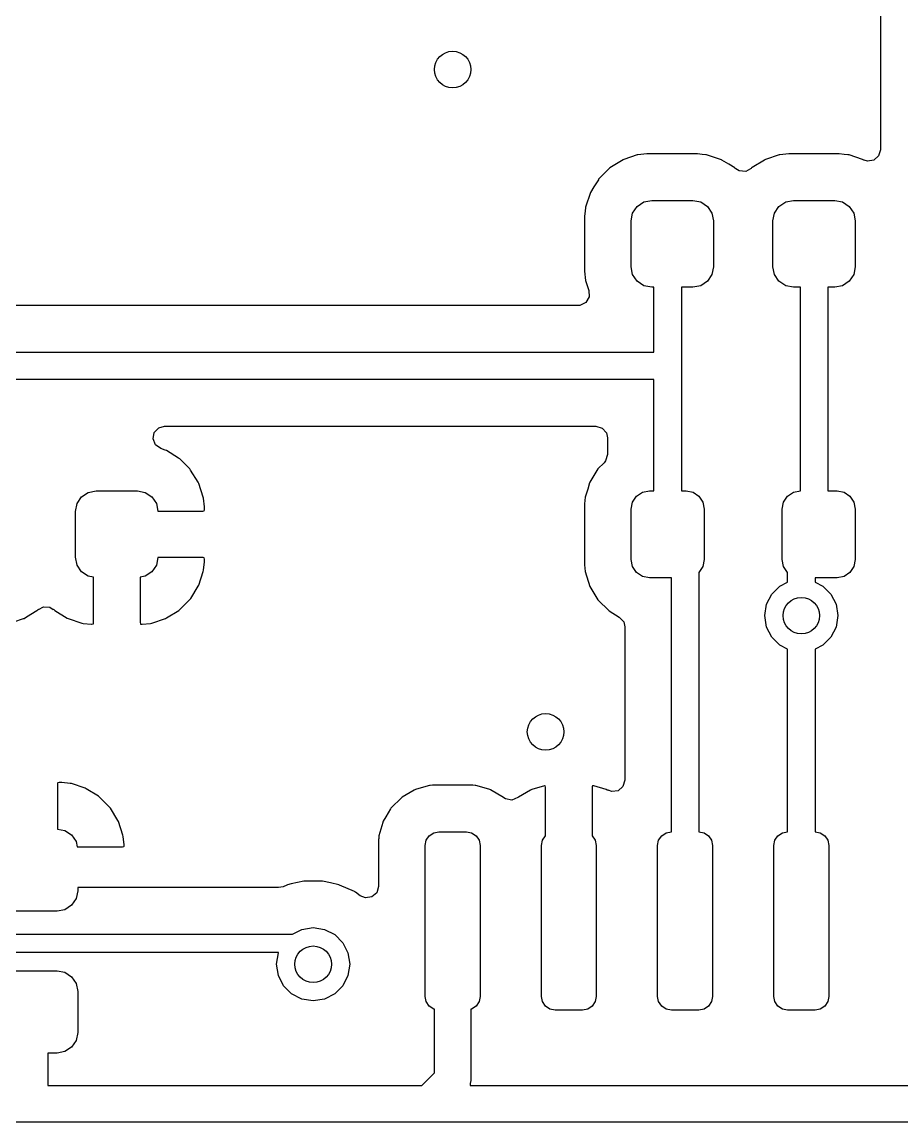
# Model space of a CAD drawing. Extents: x 120.5 to 178.2, y -124.1 to -74.2.
# Drawn here: x 154.04 to 163.66, y -112.47 to -100.45 of the extents above; entities that cross this region are included whole.
import ezdxf

# ---------------------------------------------------------------- set-up
doc = ezdxf.new("R2010")
doc.units = 0
doc.layers.add('BLACK', color=7, linetype='CONTINUOUS')

msp = doc.modelspace()

# ---------------------------------------------------------------- linework, layer by layer
at = {"layer": 'BLACK', "linetype": 'CONTINUOUS'}
for p, q in [((163.425, -100.084), (163.425, -101.842)), ((160.619, -101.949), (160.612, -101.951)), ((160.767, -101.899), (160.619, -101.949)), ((160.619, -101.949), (160.619, -101.949)), ((160.774, -101.897), (160.767, -101.899)), ((160.767, -101.899), (160.767, -101.899)), ((160.839, -101.89), (160.774, -101.897)), ((160.873, -101.887), (160.839, -101.89)), ((160.876, -101.886), (160.873, -101.887)), ((160.873, -101.887), (160.873, -101.887)), ((161.424, -101.886), (160.876, -101.886)), ((161.477, -101.892), (161.424, -101.886)), ((161.518, -101.896), (161.477, -101.892)), ((161.525, -101.897), (161.518, -101.896)), ((161.518, -101.896), (161.518, -101.896)), ((161.687, -101.951), (161.525, -101.897)), ((162.169, -101.949), (162.162, -101.951)), ((162.317, -101.899), (162.169, -101.949)), ((162.169, -101.949), (162.169, -101.949)), ((162.324, -101.897), (162.317, -101.899)), ((162.317, -101.899), (162.317, -101.899)), ((162.389, -101.89), (162.324, -101.897)), ((162.423, -101.887), (162.389, -101.89)), ((162.426, -101.886), (162.423, -101.887)), ((162.423, -101.887), (162.423, -101.887)), ((162.974, -101.886), (162.426, -101.886)), ((163.027, -101.892), (162.974, -101.886)), ((163.068, -101.896), (163.027, -101.892)), ((163.075, -101.897), (163.068, -101.896)), ((163.068, -101.896), (163.068, -101.896)), ((163.081, -101.899), (163.075, -101.897)), ((163.23, -101.948), (163.081, -101.899)), ((163.081, -101.899), (163.081, -101.899)), ((163.237, -101.951), (163.23, -101.948)), ((163.23, -101.948), (163.23, -101.948)), ((163.405, -101.91), (163.352, -101.956)), ((163.425, -101.842), (163.405, -101.91)), ((160.457, -102.051), (160.345, -102.162)), ((160.461, -102.046), (160.457, -102.051)), ((160.466, -102.041), (160.461, -102.046)), ((160.612, -101.951), (160.466, -102.041)), ((161.693, -101.955), (161.687, -101.951)), ((161.767, -102), (161.693, -101.955)), ((161.693, -101.955), (161.693, -101.955)), ((161.833, -102.04), (161.767, -102)), ((161.838, -102.046), (161.833, -102.04)), ((161.844, -102.05), (161.838, -102.046)), ((161.881, -102.073), (161.844, -102.049)), ((161.844, -102.049), (161.844, -102.05)), ((162.004, -102.049), (161.952, -102.078)), ((162.005, -102.051), (162.004, -102.049)), ((162.011, -102.046), (162.005, -102.051)), ((162.016, -102.041), (162.011, -102.046)), ((162.024, -102.037), (162.016, -102.041)), ((162.156, -101.955), (162.024, -102.037)), ((162.162, -101.951), (162.156, -101.955)), ((162.156, -101.955), (162.156, -101.955)), ((163.243, -101.955), (163.237, -101.951)), ((163.246, -101.956), (163.243, -101.955)), ((163.282, -101.966), (163.246, -101.956)), ((163.352, -101.956), (163.282, -101.966)), ((160.342, -102.169), (160.293, -102.248)), ((160.345, -102.162), (160.342, -102.169)), ((160.342, -102.169), (160.342, -102.169)), ((161.952, -102.078), (161.881, -102.073)), ((160.256, -102.308), (160.202, -102.47)), ((160.293, -102.248), (160.256, -102.308)), ((160.766, -102.461), (160.839, -102.412)), ((160.839, -102.412), (160.925, -102.395)), ((160.925, -102.395), (161.375, -102.395)), ((161.375, -102.395), (161.461, -102.412)), ((161.461, -102.412), (161.534, -102.461)), ((162.316, -102.461), (162.389, -102.412)), ((162.389, -102.412), (162.475, -102.395)), ((162.475, -102.395), (162.925, -102.395)), ((162.925, -102.395), (163.011, -102.412)), ((163.011, -102.412), (163.084, -102.461)), ((160.198, -102.508), (160.191, -102.571)), ((160.201, -102.477), (160.198, -102.508)), ((160.202, -102.47), (160.201, -102.477)), ((160.201, -102.477), (160.201, -102.477)), ((160.7, -102.62), (160.717, -102.534)), ((160.717, -102.534), (160.766, -102.461)), ((161.534, -102.461), (161.583, -102.534)), ((161.583, -102.534), (161.6, -102.62)), ((162.25, -102.62), (162.267, -102.534)), ((162.267, -102.534), (162.316, -102.461)), ((163.084, -102.461), (163.133, -102.534)), ((163.133, -102.534), (163.15, -102.62)), ((160.191, -102.571), (160.191, -103.169)), ((160.7, -103.12), (160.7, -102.62)), ((161.6, -102.62), (161.6, -103.12)), ((162.25, -103.12), (162.25, -102.62)), ((163.15, -102.62), (163.15, -103.12)), ((160.717, -103.206), (160.7, -103.12)), ((161.6, -103.12), (161.583, -103.206)), ((162.267, -103.206), (162.25, -103.12)), ((163.15, -103.12), (163.133, -103.206)), ((160.191, -103.169), (160.202, -103.271)), ((160.202, -103.271), (160.238, -103.38)), ((160.766, -103.279), (160.717, -103.206)), ((161.583, -103.206), (161.534, -103.279)), ((162.316, -103.279), (162.267, -103.206)), ((163.133, -103.206), (163.084, -103.279)), ((160.238, -103.38), (160.241, -103.451)), ((160.839, -103.328), (160.766, -103.279)), ((160.925, -103.345), (160.839, -103.328)), ((160.95, -103.345), (160.925, -103.345)), ((160.95, -104.054), (160.95, -103.345)), ((161.375, -103.345), (161.25, -103.345)), ((161.25, -103.345), (161.25, -105.57)), ((161.461, -103.328), (161.375, -103.345)), ((161.534, -103.279), (161.461, -103.328)), ((162.389, -103.328), (162.316, -103.279)), ((162.475, -103.345), (162.389, -103.328)), ((162.55, -103.345), (162.475, -103.345)), ((162.55, -105.57), (162.55, -103.345)), ((162.925, -103.345), (162.85, -103.345)), ((162.85, -103.345), (162.85, -105.57)), ((163.011, -103.328), (162.925, -103.345)), ((163.084, -103.279), (163.011, -103.328)), ((160.205, -103.512), (160.141, -103.543)), ((160.241, -103.451), (160.205, -103.512)), ((160.119, -103.545), (148.18, -103.545)), ((160.141, -103.543), (160.119, -103.545)), ((148.098, -104.054), (160.95, -104.054)), ((160.95, -104.354), (148.16, -104.354)), ((160.95, -105.57), (160.95, -104.354)), ((155.477, -105.002), (155.489, -104.932)), ((155.489, -104.932), (155.538, -104.88)), ((155.538, -104.88), (155.602, -104.862)), ((155.602, -104.862), (160.315, -104.862)), ((160.315, -104.862), (160.384, -104.883)), ((160.384, -104.883), (160.43, -104.936)), ((160.43, -104.936), (160.441, -104.989)), ((155.504, -105.068), (155.477, -105.002)), ((155.562, -105.108), (155.504, -105.068)), ((160.441, -104.989), (160.441, -105.174)), ((155.61, -105.124), (155.562, -105.108)), ((155.623, -105.13), (155.61, -105.124)), ((155.756, -105.212), (155.623, -105.13)), ((160.441, -105.174), (160.421, -105.242)), ((155.768, -105.221), (155.756, -105.212)), ((155.878, -105.331), (155.768, -105.221)), ((160.405, -105.263), (160.338, -105.33)), ((160.421, -105.242), (160.405, -105.263)), ((155.887, -105.343), (155.878, -105.331)), ((155.969, -105.476), (155.887, -105.343)), ((160.338, -105.33), (160.25, -105.476)), ((155.976, -105.489), (155.969, -105.476)), ((156.025, -105.638), (155.976, -105.489)), ((160.226, -105.55), (160.198, -105.64)), ((160.247, -105.484), (160.226, -105.55)), ((160.25, -105.476), (160.247, -105.484)), ((160.247, -105.484), (160.247, -105.484)), ((154.647, -105.709), (154.696, -105.636)), ((154.696, -105.636), (154.769, -105.587)), ((154.769, -105.587), (154.855, -105.57)), ((154.855, -105.57), (155.305, -105.57)), ((155.305, -105.57), (155.391, -105.587)), ((155.391, -105.587), (155.464, -105.636)), ((155.464, -105.636), (155.513, -105.709)), ((156.028, -105.651), (156.025, -105.638)), ((156.038, -105.743), (156.028, -105.651)), ((160.198, -105.64), (160.191, -105.713)), ((160.715, -105.693), (160.759, -105.629)), ((160.759, -105.629), (160.823, -105.585)), ((160.823, -105.585), (160.9, -105.57)), ((160.9, -105.57), (160.95, -105.57)), ((161.25, -105.57), (161.3, -105.57)), ((161.3, -105.57), (161.377, -105.585)), ((161.377, -105.585), (161.441, -105.629)), ((161.441, -105.629), (161.485, -105.693)), ((162.365, -105.693), (162.409, -105.629)), ((162.409, -105.629), (162.473, -105.585)), ((162.473, -105.585), (162.55, -105.57)), ((162.85, -105.57), (162.95, -105.57)), ((162.95, -105.57), (163.027, -105.585)), ((163.027, -105.585), (163.091, -105.629)), ((163.091, -105.629), (163.135, -105.693)), ((154.63, -105.795), (154.647, -105.709)), ((154.63, -106.295), (154.63, -105.795)), ((155.513, -105.709), (155.529, -105.791)), ((155.529, -105.791), (156.02, -105.791)), ((156.02, -105.791), (156.035, -105.787)), ((156.035, -105.787), (156.036, -105.785)), ((156.036, -105.785), (156.038, -105.777)), ((156.038, -105.75), (156.038, -105.743)), ((156.038, -105.777), (156.038, -105.75)), ((160.191, -105.713), (160.192, -106.377)), ((160.7, -105.77), (160.715, -105.693)), ((160.7, -106.32), (160.7, -105.77)), ((161.485, -105.693), (161.5, -105.77)), ((161.5, -105.77), (161.5, -106.32)), ((162.35, -105.77), (162.365, -105.693)), ((162.35, -106.32), (162.35, -105.77)), ((163.135, -105.693), (163.15, -105.77)), ((163.15, -105.77), (163.15, -106.32)), ((154.647, -106.381), (154.63, -106.295)), ((154.696, -106.454), (154.647, -106.381)), ((155.513, -106.381), (155.464, -106.454)), ((155.529, -106.299), (155.513, -106.381)), ((156.024, -106.299), (155.529, -106.299)), ((156.032, -106.301), (156.024, -106.299)), ((156.028, -106.438), (156.038, -106.347)), ((156.034, -106.302), (156.032, -106.301)), ((156.038, -106.317), (156.034, -106.302)), ((156.038, -106.34), (156.038, -106.317)), ((156.038, -106.347), (156.038, -106.34)), ((160.192, -106.377), (160.198, -106.45)), ((160.715, -106.397), (160.7, -106.32)), ((160.759, -106.461), (160.715, -106.397)), ((161.485, -106.397), (161.441, -106.461)), ((161.5, -106.32), (161.485, -106.397)), ((162.365, -106.397), (162.35, -106.32)), ((162.409, -106.461), (162.365, -106.397)), ((163.135, -106.397), (163.091, -106.461)), ((163.15, -106.32), (163.135, -106.397)), ((154.769, -106.503), (154.696, -106.454)), ((154.826, -106.514), (154.769, -106.503)), ((154.826, -107.014), (154.826, -106.514)), ((155.391, -106.503), (155.334, -106.514)), ((155.334, -106.514), (155.334, -107.01)), ((155.464, -106.454), (155.391, -106.503)), ((155.976, -106.6), (156.025, -106.451)), ((156.025, -106.451), (156.028, -106.438)), ((160.198, -106.45), (160.25, -106.614)), ((160.823, -106.505), (160.759, -106.461)), ((160.9, -106.52), (160.823, -106.505)), ((161.441, -106.461), (161.44, -106.462)), ((161.44, -106.462), (161.44, -109.295)), ((162.41, -106.462), (162.409, -106.461)), ((162.41, -106.567), (162.41, -106.462)), ((163.027, -106.505), (162.95, -106.52)), ((163.091, -106.461), (163.027, -106.505)), ((155.888, -106.746), (155.97, -106.613)), ((155.97, -106.613), (155.976, -106.6)), ((160.25, -106.614), (160.338, -106.76)), ((161.14, -106.52), (160.9, -106.52)), ((161.14, -109.295), (161.14, -106.52)), ((162.236, -106.699), (162.325, -106.61)), ((162.325, -106.61), (162.41, -106.567)), ((162.95, -106.52), (162.71, -106.52)), ((162.71, -106.52), (162.71, -106.567)), ((162.71, -106.567), (162.795, -106.61)), ((162.795, -106.61), (162.884, -106.699)), ((155.769, -106.868), (155.879, -106.758)), ((155.879, -106.758), (155.888, -106.746)), ((162.18, -106.81), (162.236, -106.699)), ((162.884, -106.699), (162.94, -106.81)), ((154.094, -106.948), (154.207, -106.878)), ((154.207, -106.878), (154.214, -106.874)), ((154.214, -106.874), (154.219, -106.869)), ((154.219, -106.869), (154.225, -106.864)), ((154.225, -106.864), (154.226, -106.866)), ((154.226, -106.866), (154.279, -106.837)), ((154.279, -106.837), (154.349, -106.842)), ((154.349, -106.842), (154.386, -106.865)), ((154.386, -106.865), (154.387, -106.864)), ((154.387, -106.864), (154.404, -106.878)), ((154.404, -106.878), (154.537, -106.96)), ((155.624, -106.959), (155.757, -106.877)), ((155.757, -106.877), (155.769, -106.868)), ((160.338, -106.76), (160.46, -106.882)), ((162.16, -106.934), (162.18, -106.81)), ((162.94, -106.81), (162.96, -106.934)), ((153.956, -107.001), (154.061, -106.966)), ((154.061, -106.966), (154.068, -106.964)), ((154.061, -106.966), (154.061, -106.966)), ((154.068, -106.964), (154.094, -106.948)), ((154.537, -106.96), (154.55, -106.966)), ((154.55, -106.966), (154.699, -107.015)), ((155.462, -107.015), (155.611, -106.966)), ((155.611, -106.966), (155.624, -106.959)), ((160.46, -106.882), (160.571, -106.949)), ((160.571, -106.949), (160.619, -107.001)), ((162.18, -107.058), (162.16, -106.934)), ((162.96, -106.934), (162.94, -107.058)), ((154.699, -107.015), (154.712, -107.018)), ((154.712, -107.018), (154.803, -107.028)), ((154.803, -107.028), (154.808, -107.028)), ((154.808, -107.028), (154.823, -107.024)), ((154.823, -107.024), (154.824, -107.022)), ((154.824, -107.022), (154.826, -107.014)), ((155.334, -107.01), (155.338, -107.025)), ((155.338, -107.025), (155.34, -107.026)), ((155.34, -107.026), (155.348, -107.028)), ((155.348, -107.028), (155.35, -107.028)), ((155.35, -107.028), (155.357, -107.028)), ((155.357, -107.028), (155.449, -107.018)), ((155.449, -107.018), (155.462, -107.015)), ((160.619, -107.001), (160.631, -107.057)), ((160.631, -107.057), (160.631, -108.733)), ((162.236, -107.169), (162.18, -107.058)), ((162.94, -107.058), (162.884, -107.169)), ((162.325, -107.258), (162.236, -107.169)), ((162.884, -107.169), (162.795, -107.258)), ((162.41, -107.301), (162.325, -107.258)), ((162.41, -109.295), (162.41, -107.301)), ((162.795, -107.258), (162.71, -107.301)), ((162.71, -107.301), (162.71, -109.295)), ((154.434, -108.763), (154.432, -108.771)), ((154.432, -108.771), (154.432, -109.266)), ((154.435, -108.761), (154.434, -108.763)), ((154.45, -108.757), (154.435, -108.761)), ((154.473, -108.757), (154.45, -108.757)), ((154.48, -108.757), (154.473, -108.757)), ((154.571, -108.767), (154.48, -108.757)), ((154.584, -108.77), (154.571, -108.767)), ((154.733, -108.819), (154.584, -108.77)), ((158.496, -108.789), (158.432, -108.808)), ((158.503, -108.789), (158.496, -108.789)), ((158.531, -108.787), (158.503, -108.789)), ((158.503, -108.789), (158.503, -108.789)), ((158.533, -108.786), (158.531, -108.787)), ((158.531, -108.787), (158.531, -108.787)), ((158.967, -108.786), (158.533, -108.786)), ((158.969, -108.787), (158.967, -108.786)), ((158.997, -108.789), (158.969, -108.787)), ((158.969, -108.787), (158.969, -108.787)), ((159.004, -108.789), (158.997, -108.789)), ((158.997, -108.789), (158.997, -108.789)), ((159.068, -108.808), (159.004, -108.789)), ((159.754, -108.793), (159.614, -108.834)), ((159.762, -108.795), (159.754, -108.793)), ((159.766, -108.808), (159.762, -108.795)), ((160.277, -108.795), (160.274, -108.802)), ((160.274, -108.802), (160.274, -109.338)), ((160.291, -108.795), (160.277, -108.795)), ((160.426, -108.834), (160.291, -108.795)), ((160.611, -108.801), (160.558, -108.847)), ((160.631, -108.733), (160.611, -108.801)), ((154.746, -108.825), (154.733, -108.819)), ((154.879, -108.907), (154.746, -108.825)), ((154.891, -108.916), (154.879, -108.907)), ((155.001, -109.026), (154.891, -108.916)), ((158.193, -108.921), (158.076, -109.038)), ((158.2, -108.917), (158.193, -108.921)), ((158.33, -108.84), (158.2, -108.917)), ((158.2, -108.917), (158.2, -108.917)), ((158.336, -108.836), (158.33, -108.84)), ((158.33, -108.84), (158.33, -108.84)), ((158.344, -108.834), (158.336, -108.836)), ((158.432, -108.808), (158.344, -108.834)), ((158.344, -108.834), (158.344, -108.834)), ((159.156, -108.834), (159.068, -108.808)), ((159.164, -108.836), (159.156, -108.834)), ((159.156, -108.834), (159.156, -108.834)), ((159.307, -108.921), (159.164, -108.836)), ((159.311, -108.925), (159.307, -108.921)), ((159.463, -108.923), (159.397, -108.949)), ((159.47, -108.917), (159.463, -108.923)), ((159.6, -108.84), (159.47, -108.917)), ((159.614, -108.834), (159.6, -108.84)), ((159.766, -109.338), (159.766, -108.808)), ((160.44, -108.84), (160.426, -108.834)), ((160.441, -108.841), (160.44, -108.84)), ((160.444, -108.842), (160.441, -108.841)), ((160.447, -108.844), (160.444, -108.842)), ((160.448, -108.843), (160.447, -108.844)), ((160.488, -108.857), (160.448, -108.843)), ((160.558, -108.847), (160.488, -108.857)), ((155.01, -109.038), (155.001, -109.026)), ((155.092, -109.171), (155.01, -109.038)), ((158.076, -109.038), (158.072, -109.045)), ((159.327, -108.935), (159.311, -108.925)), ((159.397, -108.949), (159.327, -108.935)), ((158.019, -109.133), (157.991, -109.181)), ((158.072, -109.045), (158.019, -109.133)), ((158.072, -109.045), (158.072, -109.045)), ((154.432, -109.266), (154.514, -109.282)), ((154.514, -109.282), (154.587, -109.331)), ((155.099, -109.184), (155.092, -109.171)), ((155.148, -109.333), (155.099, -109.184)), ((157.987, -109.194), (157.944, -109.341)), ((157.989, -109.189), (157.987, -109.194)), ((157.991, -109.181), (157.989, -109.189)), ((157.989, -109.189), (157.989, -109.189)), ((154.587, -109.331), (154.636, -109.404)), ((154.636, -109.404), (154.647, -109.461)), ((155.151, -109.346), (155.148, -109.333)), ((155.161, -109.438), (155.151, -109.346)), ((157.942, -109.372), (157.941, -109.378)), ((157.941, -109.378), (157.941, -109.894)), ((157.944, -109.348), (157.942, -109.372)), ((157.944, -109.341), (157.944, -109.348)), ((157.944, -109.348), (157.944, -109.348)), ((158.45, -109.445), (158.461, -109.388)), ((158.461, -109.388), (158.494, -109.339)), ((158.494, -109.339), (158.543, -109.306)), ((158.543, -109.306), (158.6, -109.295)), ((158.6, -109.295), (158.9, -109.295)), ((158.9, -109.295), (158.957, -109.306)), ((158.957, -109.306), (159.006, -109.339)), ((159.006, -109.339), (159.039, -109.388)), ((159.039, -109.388), (159.05, -109.445)), ((159.72, -109.445), (159.731, -109.388)), ((159.731, -109.388), (159.764, -109.339)), ((159.764, -109.339), (159.766, -109.338)), ((160.274, -109.338), (160.276, -109.339)), ((160.276, -109.339), (160.309, -109.388)), ((160.309, -109.388), (160.32, -109.445)), ((160.99, -109.445), (161.001, -109.388)), ((161.001, -109.388), (161.034, -109.339)), ((161.034, -109.339), (161.083, -109.306)), ((161.083, -109.306), (161.14, -109.295)), ((161.44, -109.295), (161.497, -109.306)), ((161.497, -109.306), (161.546, -109.339)), ((161.546, -109.339), (161.579, -109.388)), ((161.579, -109.388), (161.59, -109.445)), ((162.26, -109.445), (162.271, -109.388)), ((162.271, -109.388), (162.304, -109.339)), ((162.304, -109.339), (162.353, -109.306)), ((162.353, -109.306), (162.41, -109.295)), ((162.71, -109.295), (162.767, -109.306)), ((162.767, -109.306), (162.816, -109.339)), ((162.816, -109.339), (162.849, -109.388)), ((162.849, -109.388), (162.86, -109.445)), ((154.647, -109.461), (155.143, -109.461)), ((155.143, -109.461), (155.158, -109.457)), ((155.158, -109.457), (155.159, -109.455)), ((155.159, -109.455), (155.161, -109.447)), ((155.161, -109.445), (155.161, -109.438)), ((155.161, -109.447), (155.161, -109.445)), ((158.45, -111.095), (158.45, -109.445)), ((159.05, -109.445), (159.05, -111.095)), ((159.72, -111.095), (159.72, -109.445)), ((160.32, -109.445), (160.32, -111.095)), ((160.99, -111.095), (160.99, -109.445)), ((161.59, -109.445), (161.59, -111.095)), ((162.26, -111.095), (162.26, -109.445)), ((162.86, -109.445), (162.86, -111.095)), ((156.938, -109.878), (156.898, -109.896)), ((156.944, -109.875), (156.938, -109.878)), ((156.938, -109.878), (156.938, -109.878)), ((156.985, -109.866), (156.944, -109.875)), ((157.124, -109.837), (156.985, -109.866)), ((157.131, -109.835), (157.124, -109.837)), ((157.124, -109.837), (157.124, -109.837)), ((157.321, -109.835), (157.131, -109.835)), ((157.328, -109.837), (157.321, -109.835)), ((157.415, -109.855), (157.328, -109.837)), ((157.328, -109.837), (157.328, -109.837)), ((157.508, -109.875), (157.415, -109.855)), ((157.514, -109.878), (157.508, -109.875)), ((157.677, -109.95), (157.514, -109.878)), ((157.514, -109.878), (157.514, -109.878)), ((154.653, -109.94), (154.636, -110.026)), ((156.847, -109.906), (154.653, -109.906)), ((154.653, -109.906), (154.653, -109.94)), ((156.898, -109.896), (156.847, -109.906)), ((157.683, -109.953), (157.677, -109.95)), ((157.677, -109.95), (157.677, -109.95)), ((157.688, -109.957), (157.683, -109.953)), ((157.741, -109.996), (157.688, -109.957)), ((157.688, -109.957), (157.688, -109.957)), ((157.798, -110.018), (157.741, -109.996)), ((157.921, -109.962), (157.868, -110.008)), ((157.941, -109.894), (157.921, -109.962)), ((154.587, -110.099), (154.514, -110.148)), ((154.636, -110.026), (154.587, -110.099)), ((157.868, -110.008), (157.798, -110.018)), ((154.428, -110.165), (153.928, -110.165)), ((154.514, -110.148), (154.428, -110.165)), ((157, -110.416), (157.102, -110.364)), ((157.102, -110.364), (157.226, -110.344)), ((157.226, -110.344), (157.35, -110.364)), ((157.35, -110.364), (157.461, -110.42)), ((152.326, -110.415), (156.997, -110.415)), ((156.997, -110.415), (157, -110.416)), ((157.461, -110.42), (157.55, -110.509)), ((157.55, -110.509), (157.606, -110.62)), ((156.848, -110.615), (152.367, -110.615)), ((156.826, -110.744), (156.846, -110.62)), ((156.846, -110.62), (156.848, -110.615)), ((157.606, -110.62), (157.626, -110.744)), ((153.928, -110.815), (154.428, -110.815)), ((154.428, -110.815), (154.514, -110.832)), ((154.514, -110.832), (154.587, -110.881)), ((156.846, -110.868), (156.826, -110.744)), ((157.626, -110.744), (157.606, -110.868)), ((154.587, -110.881), (154.636, -110.954)), ((154.636, -110.954), (154.653, -111.04)), ((156.902, -110.979), (156.846, -110.868)), ((157.606, -110.868), (157.55, -110.979)), ((154.653, -111.04), (154.653, -111.49)), ((156.991, -111.068), (156.902, -110.979)), ((157.102, -111.124), (156.991, -111.068)), ((157.461, -111.068), (157.35, -111.124)), ((157.55, -110.979), (157.461, -111.068)), ((157.226, -111.144), (157.102, -111.124)), ((157.35, -111.124), (157.226, -111.144)), ((158.461, -111.152), (158.45, -111.095)), ((158.494, -111.201), (158.461, -111.152)), ((158.543, -111.234), (158.494, -111.201)), ((159.006, -111.201), (158.957, -111.234)), ((159.039, -111.152), (159.006, -111.201)), ((159.05, -111.095), (159.039, -111.152)), ((159.731, -111.152), (159.72, -111.095)), ((159.764, -111.201), (159.731, -111.152)), ((159.813, -111.234), (159.764, -111.201)), ((160.276, -111.201), (160.227, -111.234)), ((160.309, -111.152), (160.276, -111.201)), ((160.32, -111.095), (160.309, -111.152)), ((161.001, -111.152), (160.99, -111.095)), ((161.034, -111.201), (161.001, -111.152)), ((161.083, -111.234), (161.034, -111.201)), ((161.546, -111.201), (161.497, -111.234)), ((161.579, -111.152), (161.546, -111.201)), ((161.59, -111.095), (161.579, -111.152)), ((162.271, -111.152), (162.26, -111.095)), ((162.304, -111.201), (162.271, -111.152)), ((162.353, -111.234), (162.304, -111.201)), ((162.816, -111.201), (162.767, -111.234)), ((162.849, -111.152), (162.816, -111.201)), ((162.86, -111.095), (162.849, -111.152)), ((158.55, -111.235), (158.543, -111.234)), ((158.55, -111.931), (158.55, -111.235)), ((158.957, -111.234), (158.95, -111.235)), ((158.95, -111.235), (158.95, -112.014)), ((159.87, -111.245), (159.813, -111.234)), ((160.17, -111.245), (159.87, -111.245)), ((160.227, -111.234), (160.17, -111.245)), ((161.14, -111.245), (161.083, -111.234)), ((161.44, -111.245), (161.14, -111.245)), ((161.497, -111.234), (161.44, -111.245)), ((162.41, -111.245), (162.353, -111.234)), ((162.71, -111.245), (162.41, -111.245)), ((162.767, -111.234), (162.71, -111.245)), ((154.653, -111.49), (154.636, -111.576)), ((154.587, -111.649), (154.514, -111.698)), ((154.636, -111.576), (154.587, -111.649)), ((154.428, -111.715), (154.328, -111.715)), ((154.328, -111.715), (154.328, -112.068)), ((154.514, -111.698), (154.428, -111.715)), ((158.413, -112.068), (158.55, -111.931)), ((158.943, -112.047), (158.94, -112.068)), ((158.95, -112.014), (158.943, -112.047)), ((154.328, -112.068), (158.413, -112.068)), ((158.94, -112.068), (165.712, -112.068)), ((167.049, -112.468), (147.403, -112.468))]:
    msp.add_line(p, q, dxfattribs=at)
at = {"layer": 'BLACK'}
for centre in [(158.75, -100.965), (162.56, -106.934), (159.766, -108.204), (157.226, -110.744)]:
    msp.add_circle(centre, 0.2, dxfattribs=at)

doc.saveas('drawing.dxf')
